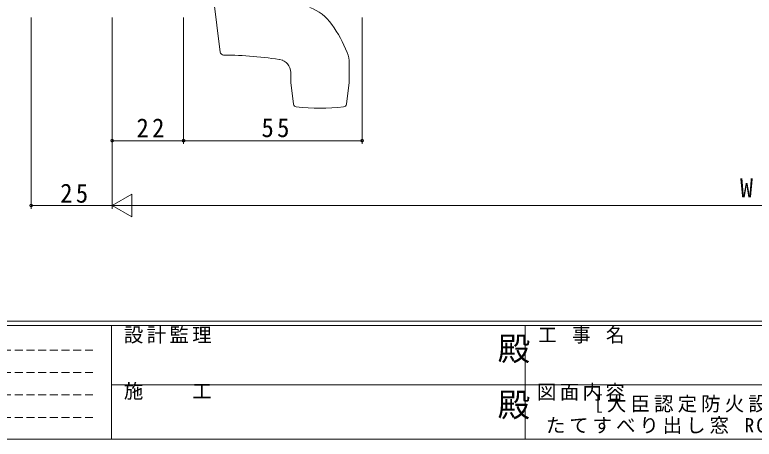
# Model space of a CAD drawing. Units: millimetres, scale not verified. Extents: x -594 to 199, y -420 to 144.
# Drawn here: x -363.4 to -135.7, y -420 to -289.2 of the extents above; entities that cross this region are included whole.
import ezdxf
from ezdxf.enums import TextEntityAlignment as Align

# ---------------------------------------------------------------- set-up
doc = ezdxf.new("R2010")
doc.units = ezdxf.units.MM
doc.header["$LTSCALE"] = 2
doc.linetypes.add('DASHED1', pattern=[1.8, 1.2, -0.6])
for name, color, linetype, lineweight in [('0-1_YKK_ZWAK', 7, 'Continuous', 9), ('0-5_YKK_13', 4, 'Continuous', 9), ('0-7_YKK_D', 6, 'Continuous', 9)]:
    doc.layers.add(name, color=color, linetype=linetype, lineweight=lineweight)
doc.layers.add('0-2_USER1', color=7, linetype='Continuous')
doc.styles.add('ＭＳ ゴシック', font='')
doc.styles.get('ＭＳ ゴシック').set_extended_font_data('MS Gothic')

msp = doc.modelspace()

# ---------------------------------------------------------------- linework, layer by layer
at = {"layer": '0-1_YKK_ZWAK'}
for p, q in [((178.8, -383.6), (-591.2, -383.6)), ((141, -385), (-591.2, -385)), ((-333.6, -385), (-333.6, -420)), ((-206.2, -385), (-206.2, -420)), ((-333.6, -403.199), (-204.8, -403.199)), ((-204.8, -403.199), (-76, -403.199)), ((-591.2, -420), (141, -420))]:
    msp.add_line(p, q, dxfattribs=at)
at = {"layer": '0-1_YKK_ZWAK', "linetype": 'DASHED1'}
for p, q in [((-586.601, -392.512), (-338.409, -392.512)), ((-586.601, -399.441), (-338.409, -399.441)), ((-586.601, -406.37), (-338.409, -406.37)), ((-586.601, -413.298), (-338.409, -413.298))]:
    msp.add_line(p, q, dxfattribs=at)
at = {"layer": '0-5_YKK_13'}
for p, q in [((-300.121, -300.742), (-302.42, -282.016)), ((-260.42, -309.954), (-260.42, -304.169)), ((-278.42, -309.954), (-278.42, -306.974)), ((-277.594, -316.749), (-278.413, -310.076)), ((-260.428, -310.076), (-261.247, -316.749))]:
    msp.add_line(p, q, dxfattribs=at)
for centre, radius, start, end in [((-277.958, -300.943), 15, 35.67719, 68.89944), ((-298.266, -315.523), 40, 21.485, 35.67719), ((-299.128, -300.62), 1, 187, 269.52957), ((-300.122, -421.616), 120, 80.76089, 89.52957), ((-269.42, -304.169), 9, 0, 21.485), ((-282.42, -306.974), 4, 0, 81.22234), ((-277.42, -309.954), 1, 180, 187), ((-261.42, -309.954), 1, 353, 0), ((-276.601, -316.627), 1, 187, 263.80104), ((-269.42, -250.516), 67.5, 263.80104, 276.19894), ((-262.24, -316.627), 1, 276.19894, 353)]:
    msp.add_arc(centre, radius, start, end, dxfattribs=at)
at = {"layer": '0-7_YKK_D'}
for p, q in [((-358.42, -290.016), (-358.42, -349.016)), ((-333.42, -290.016), (-333.42, -349.016)), ((-333.42, -290.016), (-333.42, -329.016)), ((-333.42, -290.016), (-333.42, -349.016)), ((-311.42, -290.016), (-311.42, -329.016)), ((-311.42, -290.016), (-311.42, -329.016)), ((-256.42, -290.016), (-256.42, -329.016)), ((-311.42, -328.016), (-333.42, -328.016)), ((-256.42, -328.016), (-311.42, -328.016)), ((-333.42, -348.016), (-327.358, -344.516)), ((-327.358, -351.516), (-327.358, -344.516)), ((-358.42, -348.016), (-333.42, -348.016)), ((-333.42, -348.016), (-321.296, -348.016)), ((-333.42, -348.016), (-327.358, -351.516)), ((-326.42, -348.016), (49.58, -348.016))]:
    msp.add_line(p, q, dxfattribs=at)
for centre in [(-333.42, -328.016), (-311.42, -328.016), (-311.42, -328.016), (-256.42, -328.016), (-358.42, -348.016)]:
    msp.add_circle(centre, 0.425, dxfattribs=at)

# ---------------------------------------------------------------- texts
at = {"layer": '0-1_YKK_ZWAK', "color": 3, "style": 'ＭＳ ゴシック'}
for p in [(-214.682, -397.956), (-214.682, -415.278)]:
    msp.add_text('殿', height=7.331, dxfattribs=at).set_placement(p, align=Align.BOTTOM_LEFT)
at = {"layer": '0-1_YKK_ZWAK', "char_height": 4.399, "attachment_point": 7, "style": 'ＭＳ ゴシック'}
for s, insert in [('\\T1.17;設計監理', (-329.831, -390.533)), ('\\T1.22;\\W0.95;工\\~事\\~名', (-202.188, -390.533)), ('\\T1.17;施\u3000\u3000工', (-329.831, -407.854)), ('\\T1.17;図面内容', (-202.583, -408.148))]:
    msp.add_mtext(s, dxfattribs=dict(at, insert=insert))
at = {"layer": '0-2_USER1', "char_height": 4.399, "attachment_point": 7, "style": 'ＭＳ ゴシック'}
for s, insert in [('\\T1.21;［大臣認定防火設備(個別認定)］BGE31', (-188.303, -412.449)), ('\\T1.2;たてすべり出し窓\\~RC枠\\~グレモンハンドル／35mm溝幅', (-199.844, -418.425))]:
    msp.add_mtext(s, dxfattribs=dict(at, insert=insert))
at = {"layer": '0-7_YKK_D', "color": 7, "style": 'ＭＳ ゴシック'}
msp.add_text('W', height=5.865, dxfattribs=at).set_placement((-140.02, -347.216), align=Align.BOTTOM_LEFT)
at = {"layer": '0-7_YKK_D', "color": 7, "char_height": 5.865, "attachment_point": 7, "style": 'ＭＳ ゴシック'}
for s, insert in [('\\T1.27;\\W0.95;22', (-325.94, -327.016)), ('\\T1.27;\\W0.95;55', (-287.44, -327.016)), ('\\T1.27;\\W0.95;25', (-349.44, -347.216))]:
    msp.add_mtext(s, dxfattribs=dict(at, insert=insert))

doc.saveas('drawing.dxf')
